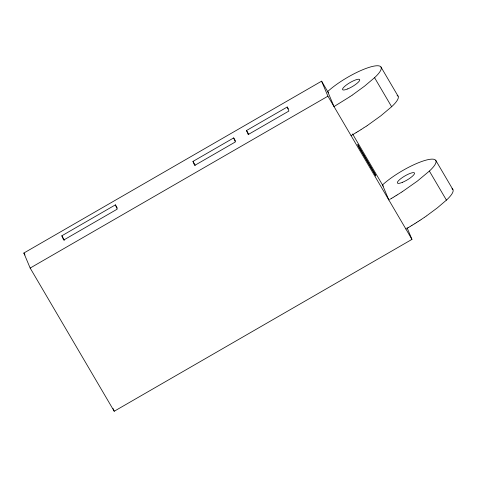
<?xml version="1.0" encoding="UTF-8"?>
<svg xmlns="http://www.w3.org/2000/svg" width="477" height="477" viewBox="0 0 477 477"><rect width="100%" height="100%" fill="white"/><g stroke="black" fill="none" stroke-linecap="round" stroke-linejoin="round"><path stroke-width="0.72" d="M349.802 96.771L334.007 106.568L327.693 91.548A34.642 8.079 -30.4 0 1 370.104 67.066A34.642 8.079 -30.4 0 1 374.57 77.685L364.517 86.182L352.354 95.054M397.097 95.281A34.642 8.079 -30.4 0 1 391.623 106.741L380.837 115.81L367.833 125.171M389.471 199.571L388.821 199.952L382.506 184.933A34.642 8.079 -30.4 0 1 424.918 160.451A34.642 8.079 -30.4 0 1 429.378 171.07L417.321 181.123L402.648 191.456M451.981 188.701A34.642 8.079 -30.4 0 1 446.43 200.125L437.314 207.889L426.474 215.932M426.241 216.093L424.697 217.16M424.458 217.327L421.179 219.533M352.109 95.215L350.046 96.604M367.588 125.332L366.366 126.149M366.121 126.31L364.017 127.693M420.935 219.694L420.195 220.183M419.945 220.344L419.325 220.75M402.397 191.617L401.777 192.022M419.074 220.911L418.579 221.239M363.766 127.854L361.375 129.38M401.527 192.183L397.866 194.509M418.329 221.4L417.703 221.799M416.946 222.282L417.453 221.96M416.695 222.443L416.188 222.765M361.125 129.541L360.618 129.857M415.938 222.926L415.431 223.242M360.362 130.018L358.322 131.288M415.175 223.403L414.793 223.641M397.615 194.67L397.102 194.986M414.155 224.041L414.537 223.802M396.846 195.147L396.465 195.385M413.899 224.196L412.748 224.911M395.827 195.779L396.208 195.54M357.678 131.682L358.066 131.449M395.564 195.934L394.539 196.566M357.422 131.843L357.034 132.075M412.104 225.305L412.492 225.066M411.848 225.46L411.46 225.699M356.391 132.469L356.778 132.23M394.282 196.721L393.245 197.347M356.134 132.624L355.747 132.856M411.204 225.854L410.298 226.396M355.484 133.011L351.06 135.623M392.988 197.502L392.076 198.044M410.041 226.551L409.129 227.094M391.82 198.193L391.426 198.426M408.872 227.249L408.479 227.481M391.17 198.581L390.258 199.118M408.223 227.636L407.31 228.167M406.523 228.626L405.873 229.008M407.084 227.773L411.961 239.382L114.212 411.252L30.164 268.062L23.85 253.043L321.599 81.173L328.432 92.812M115.398 204.866L117.199 209.159L63.65 240.068L61.843 235.775L115.398 204.866L117.27 208.055M233.664 137.931L235.352 141.955L194.652 165.447L192.964 161.423L233.664 137.931L235.537 141.126M287.214 107.021L288.907 111.046L248.207 134.538L246.514 130.513L287.214 107.021L288.341 108.935M30.164 268.062L327.914 96.193L321.599 81.173M380.992 67.054L398.08 96.169M435.805 160.439L452.894 189.554M374.57 77.685L391.623 106.741M429.378 171.07L446.43 200.125M352.598 133.977L383.246 186.197M327.914 96.193L411.961 239.382M246.514 130.513L248.761 134.347M192.964 161.423L195.212 165.257M61.843 235.775L64.467 240.247M23.85 253.043L24.983 254.968M113.061 408.521L114.212 411.252M374.809 173.622L357.756 144.573L358.752 146.928L375.804 175.983L374.809 173.622M402.552 182.286A9.898 2.307 -30.4 0 0 414.495 173.026A9.898 2.307 -30.4 0 0 400.775 178.696A9.898 2.307 -30.4 0 0 402.552 182.286M347.745 88.901A9.898 2.307 -30.4 0 0 359.682 79.641A9.898 2.307 -30.4 0 0 345.962 85.311A9.898 2.307 -30.4 0 0 347.745 88.901"/></g></svg>
